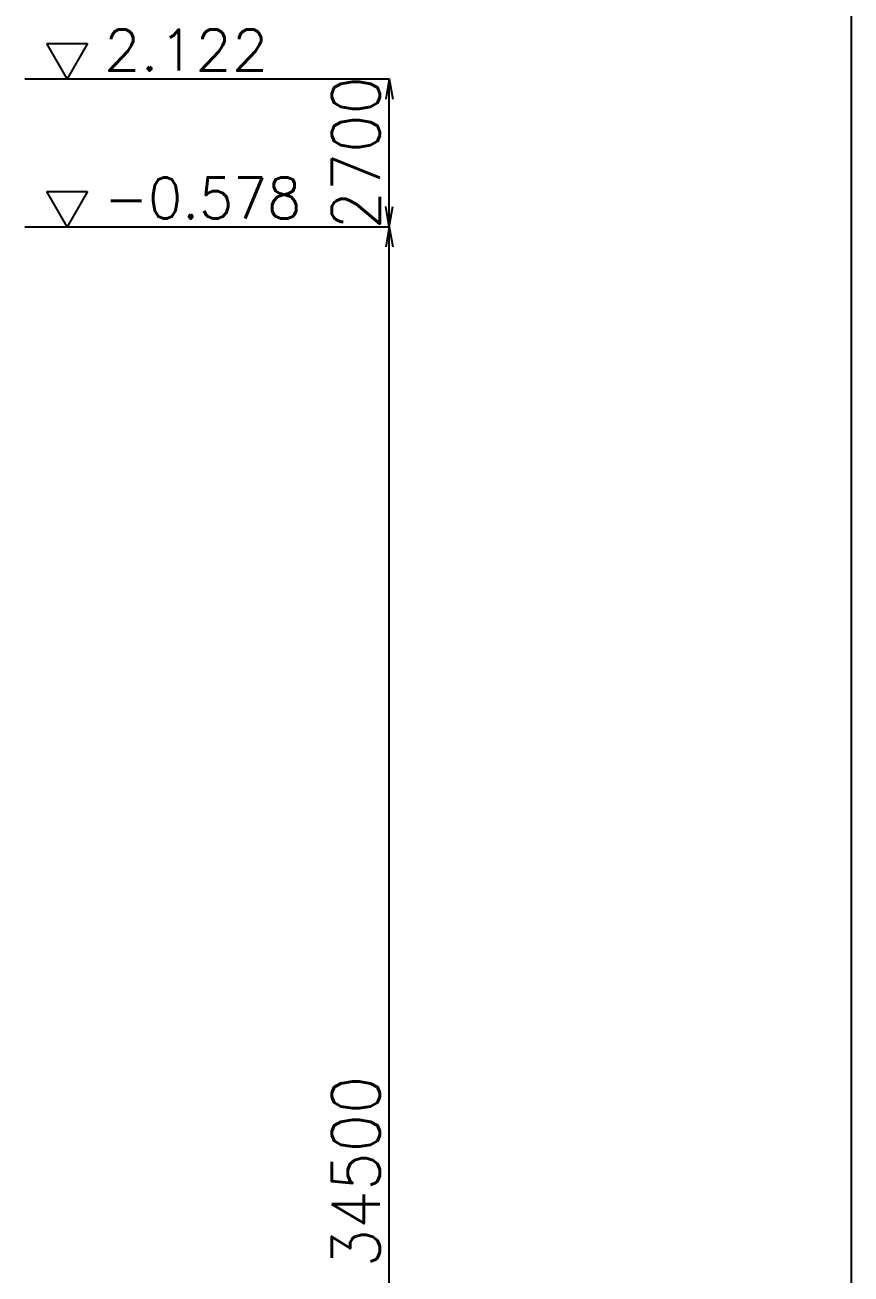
# Model space of a CAD drawing. Extents: x -39050 to 40050, y -28401 to 28401.
# Drawn here: x 34019 to 40050, y 6183 to 15305 of the extents above; entities that cross this region are included whole.
import ezdxf
from ezdxf.enums import TextEntityAlignment as Align

# ---------------------------------------------------------------- set-up
doc = ezdxf.new("R2010")
doc.units = 0
doc.header["$LTSCALE"] = 0.2
doc.header["$MEASUREMENT"] = 0
for name, color, linetype in [('LAYER0003', 7, 'Continuous'), ('LAYER0015', 7, 'Continuous'), ('LAYER0051', 7, 'Continuous'), ('LAYER0052', 7, 'Continuous')]:
    doc.layers.add(name, color=color, linetype=linetype)
doc.styles.get("Standard").update_dxf_attribs({"font": 'romans.shx', "width": 0.8, "bigfont": 'bigfont.shx'})

# ---------------------------------------------------------------- blocks, each defined once
blk = doc.blocks.new('GROUP_1')
at = {"layer": 'LAYER0015', "color": 1, "linetype": 'Continuous'}
blk.add_line((40050, 27700), (40050, -27700), dxfattribs=at)
blk = doc.blocks.new('_OPEN30')
at = {"layer": 'LAYER0003', "color": 0, "linetype": 'Continuous'}
for q in [(-0.966, 0.259), (-0.966, -0.259)]:
    blk.add_line((0, 0), q, dxfattribs=at)

msp = doc.modelspace()

# ---------------------------------------------------------------- linework, layer by layer
at = {"layer": 'LAYER0051', "color": 2, "linetype": 'Continuous'}
for p, q in [((34019.4, 14911.2), (36679.4, 14911.2)), ((36679.4, 13831.2), (36679.4, 14911.2)), ((34019.4, 13831.2), (36679.4, 13831.2)), ((36679.4, 31.2), (36679.4, 13831.2))]:
    msp.add_line(p, q, dxfattribs=at)
at = {"layer": 'LAYER0052', "color": 2, "linetype": 'Continuous'}
for p, q in [((34178.6, 15168.3), (34475.5, 15168.3)), ((34327.1, 14911.2), (34178.6, 15168.3)), ((34475.5, 15168.3), (34327.1, 14911.2)), ((34178.6, 14088.3), (34475.5, 14088.3)), ((34327.1, 13831.2), (34178.6, 14088.3)), ((34475.5, 14088.3), (34327.1, 13831.2))]:
    msp.add_line(p, q, dxfattribs=at)

# ---------------------------------------------------------------- block references
at = {"linetype": 'Continuous'}
msp.add_blockref('GROUP_1', (0, 0), dxfattribs=at)
at = {"layer": 'LAYER0051', "color": 2, "linetype": 'Continuous', "xscale": 152.9320366217507, "yscale": 100.638761774139}
for p, rotation in [((36679.4, 14911.2), 90), ((36679.4, 13831.2), 270), ((36679.4, 13831.2), 90)]:
    msp.add_blockref('_OPEN30', p, dxfattribs=dict(at, rotation=rotation))

# ---------------------------------------------------------------- texts
at = {"layer": 'LAYER0051', "color": 6}
for s, width, p, p2 in [('2700', 0.872727, (36609.4, 13811.2), (36609.4, 14931.2)), ('34500', 0.865979, (36609.4, 6231.2), (36609.4, 7631.2))]:
    msp.add_text(s, height=350, rotation=90, dxfattribs=dict(at, width=width)).set_placement(p, p2, align=Align.FIT)
at = {"layer": 'LAYER0052', "color": 6}
for s, width, p, p2 in [('2.122', 0.965517, (34596, 14971.2), (35796, 14971.2)), ('-0.578', 0.892035, (34596, 13891.2), (36036, 13891.2))]:
    msp.add_text(s, height=300, dxfattribs=dict(at, width=width)).set_placement(p, p2, align=Align.FIT)

doc.saveas('drawing.dxf')
